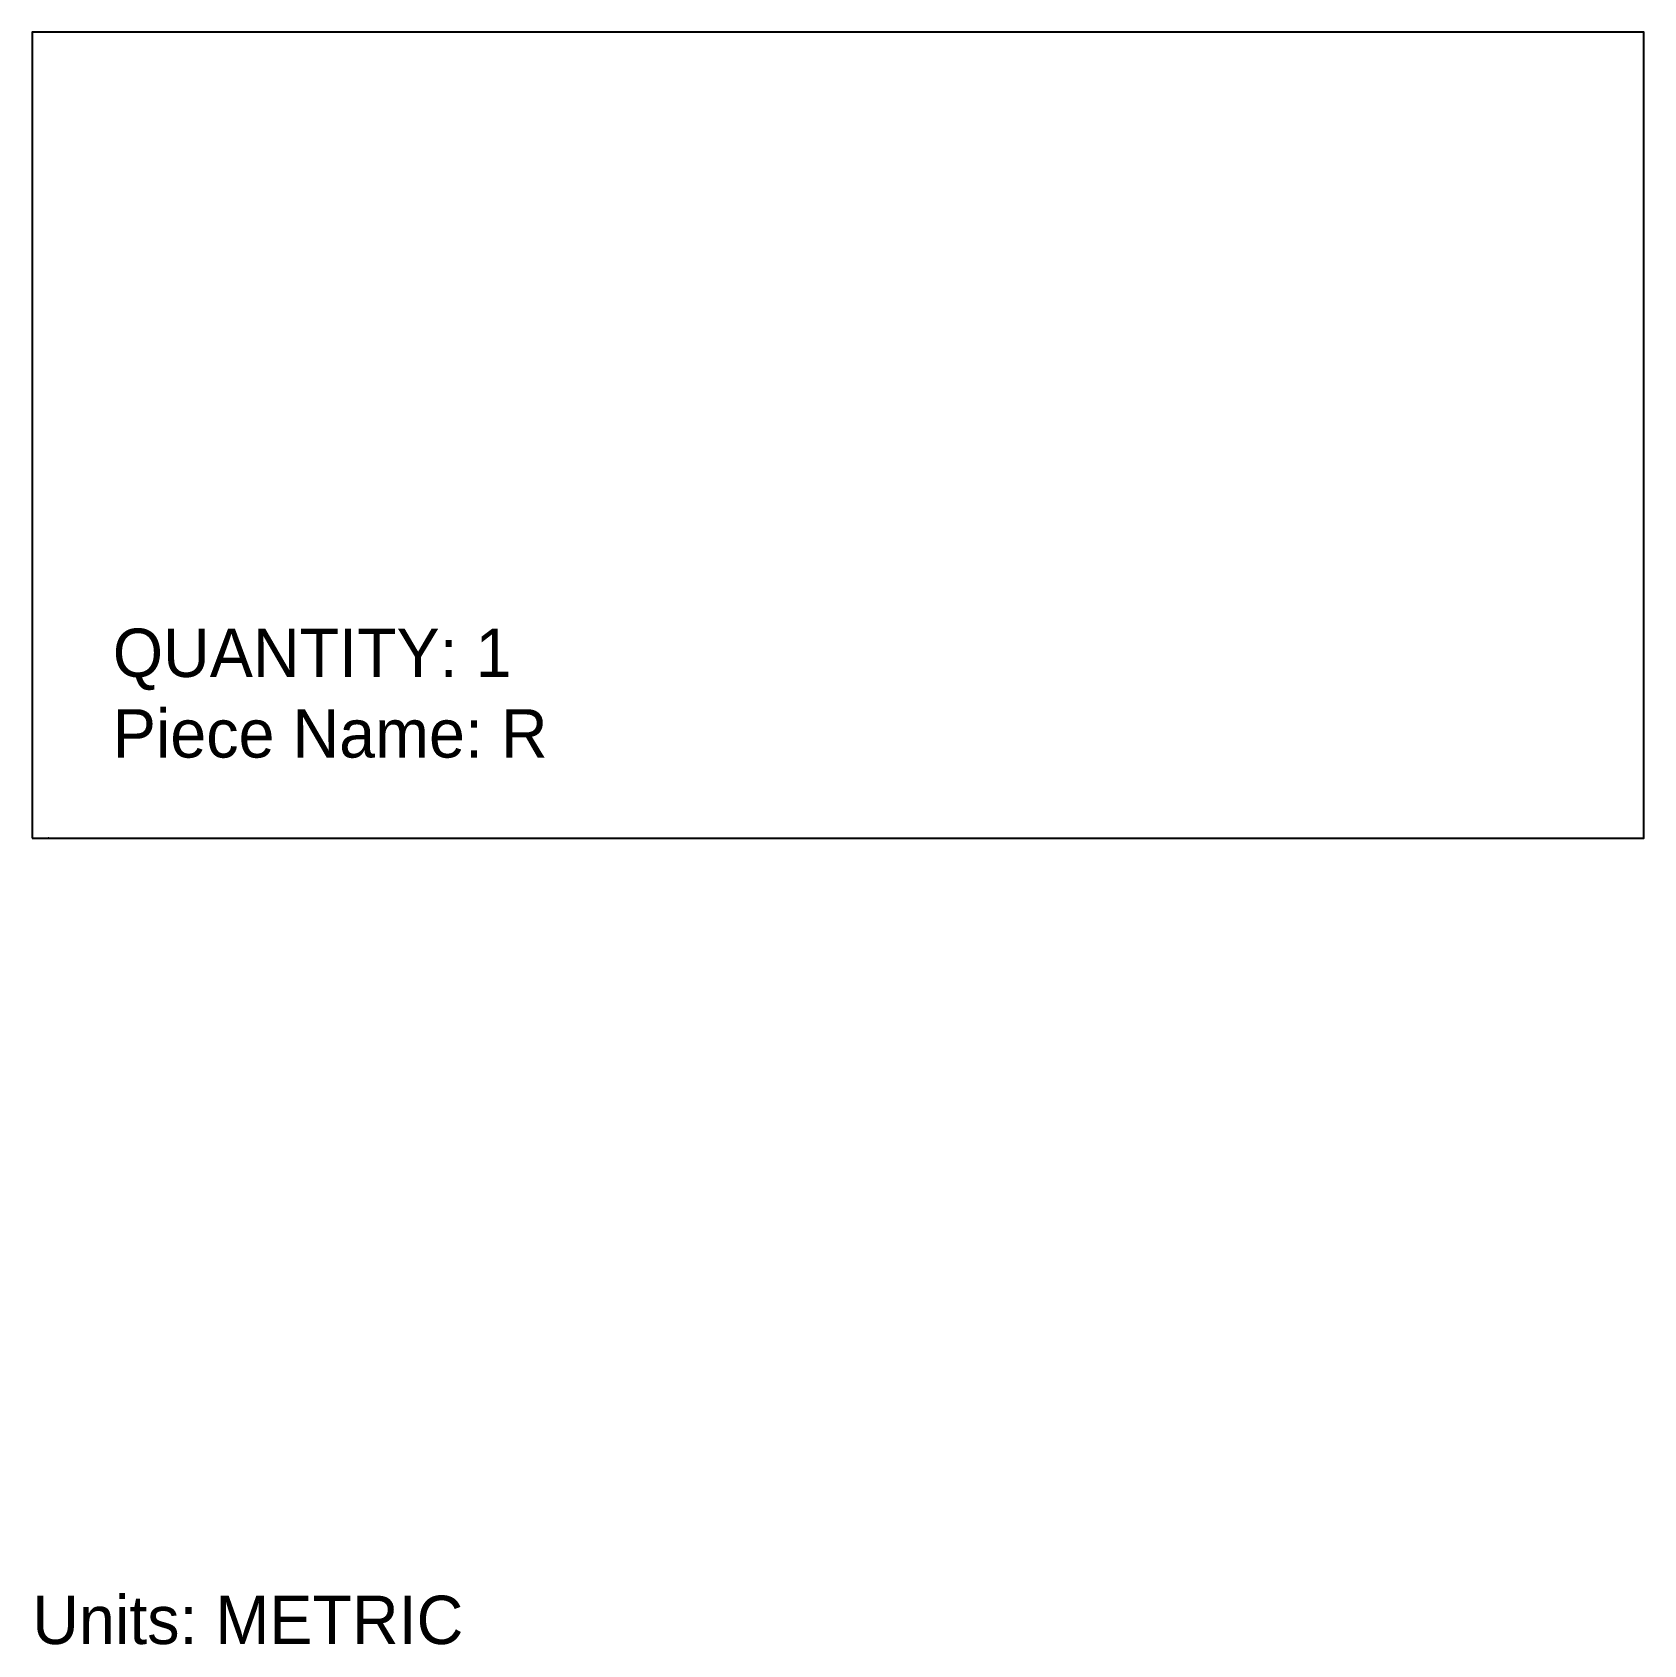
# Model space of a CAD drawing. Header units: inches. Extents: x 0 to 100, y -50 to 50.
import ezdxf

# ---------------------------------------------------------------- set-up
doc = ezdxf.new("R2010")
doc.units = ezdxf.units.IN

# ---------------------------------------------------------------- blocks, each defined once
blk = doc.blocks.new('R')
at = {"layer": '1'}
blk.add_lwpolyline([(0, 0), (100, 0), (100, 50), (0, 50)], close=True, dxfattribs=at)
at = {"layer": '4'}
blk.add_point((1, 0), dxfattribs=at)
at = {"layer": '1'}
for s, p in [('QUANTITY: 1', (5, 10)), ('Piece Name: R', (5, 5))]:
    blk.add_text(s, height=3, dxfattribs=at).set_placement(p)

msp = doc.modelspace()

# ---------------------------------------------------------------- block references
msp.add_blockref('R', (0, 0))

# ---------------------------------------------------------------- texts
msp.add_text('Units: METRIC', height=3).set_placement((0, -50))

doc.saveas('drawing.dxf')
